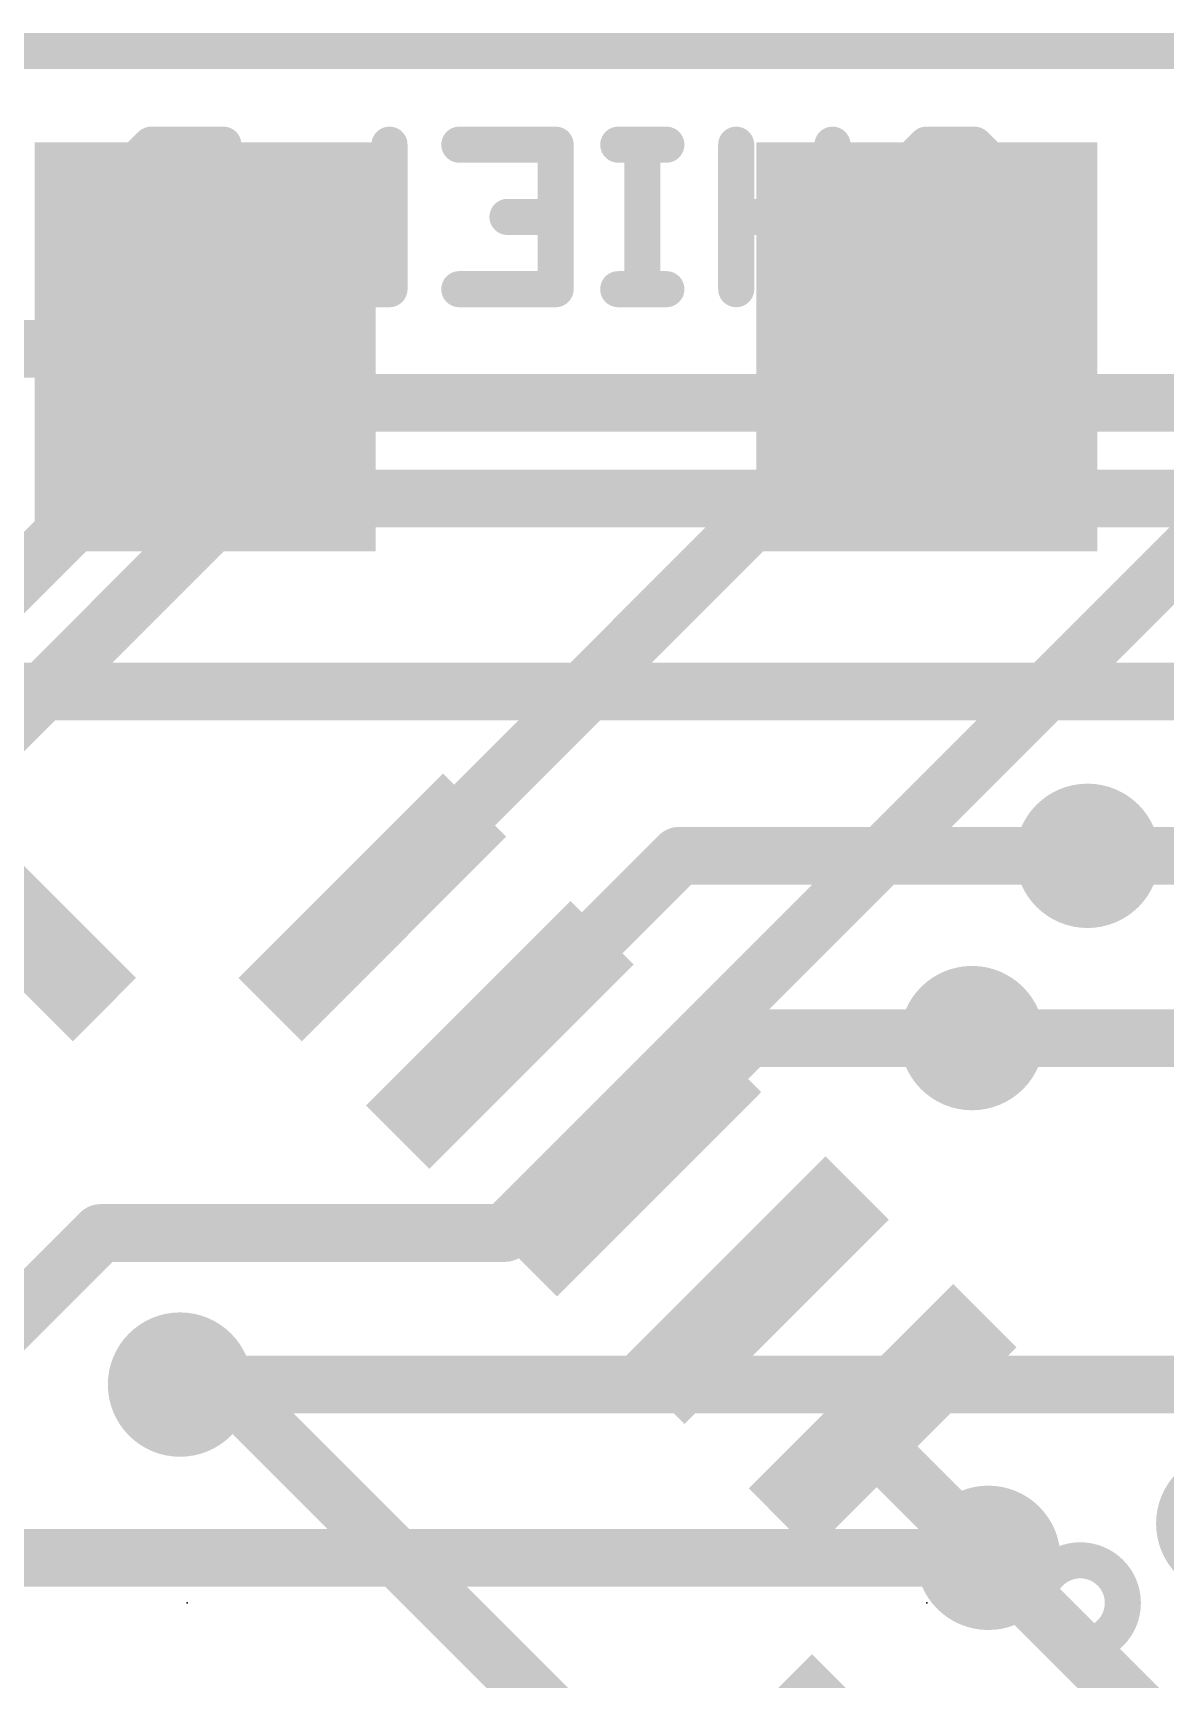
# Model space of a CAD drawing. Extents: x -33 to 81, y -19 to 22.
# Drawn here: x 9.52 to 17.49, y 10.39 to 21.97 of the extents above; entities that cross this region are included whole.
import ezdxf

# ---------------------------------------------------------------- set-up
doc = ezdxf.new("R2010")
doc.units = 0
for name, color, linetype in [('1', 12, 'CONTINUOUS'), ('16', 132, 'CONTINUOUS'), ('18', 110, 'CONTINUOUS'), ('20', 53, 'CONTINUOUS'), ('22', 40, 'CONTINUOUS'), ('23', 53, 'CONTINUOUS'), ('24', 53, 'CONTINUOUS')]:
    doc.layers.add(name, color=color, linetype=linetype)

# ---------------------------------------------------------------- blocks, each defined once
blk = doc.blocks.new('RECT')
blk.add_solid([(-0.5, -0.5), (0.5, -0.5), (-0.5, 0.5), (0.5, 0.5)])
blk = doc.blocks.new('ROUNDV')
at = {"const_width": 0.5}
blk.add_lwpolyline([(0, -0.25, 1), (0, 0.25, 1), (0, -0.25)], format="xyb", dxfattribs=at)

msp = doc.modelspace()

# ---------------------------------------------------------------- linework, layer by layer
at = {"layer": '1'}
for points, const_width in [([(0, 21.844), (52.324, 21.844)], 0.254), ([(9.017, 19.7485), (10.718, 19.7485)], 0.4064), ([(10.718, 19.7485), (10.7315, 19.762)], 0.4064), ([(12.8397, 13.5255), (19.0762, 19.762)], 0.4064), ([(13.385, 17.3355), (15.8115, 19.762)], 0.4064), ([(8.1153, 17.3355), (13.385, 17.3355)], 0.4064), ([(16.9418, 16.1798), (22.8727, 16.1798)], 0.4064), ([(37.1094, 14.8971), (16.129, 14.8971)], 0.4064), ([(8.9281, 12.4587), (9.9949, 13.5255)], 0.4064), ([(9.9949, 13.5255), (12.8397, 13.5255)], 0.4064), ([(10.5537, 12.4587), (38.5318, 12.4587)], 0.4064), ([(16.2433, 11.2395), (3.3528, 11.2395)], 0.4064), ([(16.2433, 11.2395), (19.2405, 8.2423)], 0.4064)]:
    msp.add_lwpolyline(points, dxfattribs=dict(at, const_width=const_width))
at = {"layer": '1', "const_width": 0.2032}
for points in [[(10.8033, 19.6902, 1), (10.6597, 19.8338)], [(10.718, 19.6469, 1), (10.718, 19.8501)], [(15.8833, 19.6902, 1), (15.7397, 19.8338)], [(10.6462, 19.8203, 1), (10.7898, 19.6767)], [(13.3132, 17.4073, 1), (13.4568, 17.2637)], [(13.385, 17.2339, 1), (13.385, 17.4371)], [(16.9418, 16.2814, 1), (16.9418, 16.0782)], [(16.129, 14.9987, 1), (16.129, 14.7955)], [(9.9949, 13.6271, 1), (9.9949, 13.4239)], [(10.0667, 13.4537, 1), (9.9231, 13.5973)], [(12.7679, 13.5973, 1), (12.9115, 13.4537)], [(12.8397, 13.4239, 1), (12.8397, 13.6271)], [(10.5537, 12.5603, 1), (10.5537, 12.3571)], [(16.3151, 11.3113, 1), (16.1715, 11.1677)], [(16.2433, 11.1379, 1), (16.2433, 11.3411)]]:
    msp.add_lwpolyline(points, format="xyb", dxfattribs=at)
at = {"layer": '16'}
for points, const_width in [([(52.324, 21.844), (0, 21.844)], 0.254), ([(10.6499, 19.3675), (7.5311, 16.2487)], 0.4064), ([(18.923, 19.3675), (10.6499, 19.3675)], 0.4064), ([(8.7376, 16.4846), (10.9474, 18.6944)], 0.4064), ([(10.9474, 18.6944), (18.6436, 18.6944)], 0.4064), ([(11.9073, 15.8169), (13.4259, 17.3355)], 0.4064), ([(13.4259, 17.3355), (18.034, 17.3355)], 0.4064), ([(12.8054, 14.9189), (14.0663, 16.1798)], 0.4064), ([(14.0663, 16.1798), (16.9418, 16.1798)], 0.4064), ([(13.7034, 14.0463), (14.5542, 14.8971)], 0.4064), ([(14.5542, 14.8971), (16.129, 14.8971)], 0.4064), ([(13.7034, 14.0209), (13.7034, 14.0463)], 0.4064), ([(10.8639, 12.4587), (10.5537, 12.4587)], 0.4064), ([(14.6014, 8.7211), (10.8639, 12.4587)], 0.4064), ([(15.4305, 12.1559), (15.4994, 12.2248)], 0.4064), ([(15.4305, 12.0523), (15.4305, 12.1559)], 0.4064), ([(16.2433, 11.2395), (15.4305, 12.0523)], 0.4064)]:
    msp.add_lwpolyline(points, dxfattribs=dict(at, const_width=const_width))
at = {"layer": '16', "const_width": 0.2032}
for points in [[(10.6499, 19.4691, 1), (10.6499, 19.2659)], [(10.7218, 19.2957, 1), (10.5781, 19.4393)], [(10.9474, 18.796, 1), (10.9474, 18.5928)], [(11.0192, 18.6226, 1), (10.8756, 18.7662)], [(13.4259, 17.4371, 1), (13.4259, 17.2339)], [(13.4977, 17.2637, 1), (13.3541, 17.4073)], [(14.0663, 16.2814, 1), (14.0663, 16.0782)], [(14.1381, 16.108, 1), (13.9944, 16.2516)], [(16.9418, 16.0782, 1), (16.9418, 16.2814)], [(11.8355, 15.8888, 1), (11.9792, 15.7451)], [(12.7335, 14.9908, 1), (12.8772, 14.8471)], [(14.5542, 14.9987, 1), (14.5542, 14.7955)], [(14.626, 14.8253, 1), (14.4824, 14.9689)], [(16.129, 14.7955, 1), (16.129, 14.9987)], [(13.805, 14.0463, 1), (13.6018, 14.0463)], [(13.6316, 14.1181, 1), (13.7752, 13.9745)], [(13.6018, 14.0209, 1), (13.805, 14.0209)], [(10.5537, 12.5603, 1), (10.5537, 12.3571)], [(10.9357, 12.5305, 1), (10.792, 12.3869)], [(10.8639, 12.3571, 1), (10.8639, 12.5603)], [(15.5713, 12.153, 1), (15.4276, 12.2967)], [(15.5321, 12.1559, 1), (15.3289, 12.1559)], [(15.3587, 12.2277, 1), (15.5023, 12.0841)], [(15.5023, 12.1241, 1), (15.3587, 11.9805)], [(15.3289, 12.0523, 1), (15.5321, 12.0523)], [(16.1715, 11.1677, 1), (16.3151, 11.3113)]]:
    msp.add_lwpolyline(points, format="xyb", dxfattribs=at)
at = {"layer": '20', "const_width": 0.2032}
msp.add_lwpolyline([(44.45, 21.844), (7.8105, 21.844)], dxfattribs=at)
at = {"layer": '22', "const_width": 0.254}
for points in [[(10.181, 21.015), (10.3505, 21.1845)], [(10.3505, 21.1845), (10.8589, 21.1845)], [(10.8589, 21.1845), (10.8589, 20.1676)], [(12.0283, 21.1845), (12.0283, 20.1676)], [(12.5198, 21.1845), (13.1977, 21.1845)], [(13.1977, 21.1845), (13.1977, 20.1676)], [(13.9773, 21.1845), (13.6384, 21.1845)], [(13.8078, 20.1676), (13.8078, 21.1845)], [(14.4688, 21.1845), (14.4688, 20.1676)], [(15.1467, 20.1676), (15.1467, 21.1845)], [(15.6382, 21.015), (15.8077, 21.1845)], [(15.8077, 21.1845), (16.1466, 21.1845)], [(16.1466, 21.1845), (16.3161, 21.015)], [(10.181, 20.3371), (10.181, 21.015)], [(16.3161, 21.015), (16.3161, 20.8455)], [(16.3161, 20.8455), (16.1466, 20.676)], [(13.1977, 20.676), (12.8588, 20.676)], [(15.1467, 20.676), (14.4688, 20.676)], [(15.8077, 20.676), (15.6382, 20.5066)], [(16.1466, 20.676), (15.8077, 20.676)], [(15.6382, 20.5066), (15.6382, 20.3371)], [(10.3505, 20.1676), (10.181, 20.3371)], [(15.6382, 20.3371), (15.8077, 20.1676)], [(16.1466, 20.1676), (16.3161, 20.3371)], [(10.8589, 20.1676), (10.3505, 20.1676)], [(12.0283, 20.1676), (11.3504, 20.1676)], [(13.1977, 20.1676), (12.5198, 20.1676)], [(13.9773, 20.1676), (13.6384, 20.1676)], [(15.8077, 20.1676), (16.1466, 20.1676)]]:
    msp.add_lwpolyline(points, dxfattribs=at)
at = {"layer": '22'}
for points, const_width in [([(10.3505, 21.248, 1), (10.3505, 21.121)], 0.127), ([(10.3954, 21.1396, 1), (10.3056, 21.2294)], 0.127), ([(10.9224, 21.1845, 1), (10.7954, 21.1845)], 0.127), ([(10.8589, 21.121, 1), (10.8589, 21.248)], 0.127), ([(12.0918, 21.1845, 1), (11.9648, 21.1845)], 0.127), ([(12.5198, 21.248, 1), (12.5198, 21.121)], 0.127), ([(13.2612, 21.1845, 1), (13.1342, 21.1845)], 0.127), ([(13.1977, 21.121, 1), (13.1977, 21.248)], 0.127), ([(13.6384, 21.248, 1), (13.6384, 21.121)], 0.127), ([(13.8713, 21.1845, 1), (13.7443, 21.1845)], 0.127), ([(13.9773, 21.121, 1), (13.9773, 21.248)], 0.127), ([(14.5323, 21.1845, 1), (14.4053, 21.1845)], 0.127), ([(15.2102, 21.1845, 1), (15.0832, 21.1845)], 0.127), ([(15.8077, 21.248, 1), (15.8077, 21.121)], 0.127), ([(15.8526, 21.1396, 1), (15.7628, 21.2294)], 0.127), ([(16.1915, 21.2294, 1), (16.1017, 21.1396)], 0.127), ([(16.1466, 21.121, 1), (16.1466, 21.248)], 0.127), ([(10.2445, 21.015, 1), (10.1175, 21.015)], 0.127), ([(10.1361, 21.0599, 1), (10.2259, 20.9701)], 0.127), ([(15.5933, 21.0599, 1), (15.6831, 20.9701)], 0.127), ([(16.3796, 21.015, 1), (16.2526, 21.015)], 0.127), ([(16.2712, 20.9701, 1), (16.361, 21.0599)], 0.127), ([(16.361, 20.8006, 1), (16.2712, 20.8904)], 0.127), ([(16.2526, 20.8455, 1), (16.3796, 20.8455)], 0.127), ([(12.8588, 20.7395, 1), (12.8588, 20.6125)], 0.127), ([(13.1977, 20.6125, 1), (13.1977, 20.7395)], 0.127), ([(14.4688, 20.7395, 1), (14.4688, 20.6125)], 0.127), ([(15.1467, 20.6125, 1), (15.1467, 20.7395)], 0.127), ([(15.8077, 20.7395, 1), (15.8077, 20.6125)], 0.127), ([(15.8526, 20.6311, 1), (15.7628, 20.7209)], 0.127), ([(16.1017, 20.7209, 1), (16.1915, 20.6311)], 0.127), ([(16.1466, 20.6125, 1), (16.1466, 20.7395)], 0.127), ([(15.7017, 20.5066, 1), (15.5747, 20.5066)], 0.127), ([(15.5933, 20.5515, 1), (15.6831, 20.4617)], 0.127), ([(10.2259, 20.382, 1), (10.1361, 20.2922)], 0.127), ([(10.1175, 20.3371, 1), (10.2445, 20.3371)], 0.127), ([(15.6831, 20.382, 1), (15.5933, 20.2922)], 0.127), ([(15.5747, 20.3371, 1), (15.7017, 20.3371)], 0.127), ([(16.361, 20.2922, 1), (16.2712, 20.382)], 0.127), ([(10.3505, 20.2311, 1), (10.3505, 20.1041)], 0.127), ([(10.3056, 20.1227, 1), (10.3954, 20.2125)], 0.127), ([(10.8589, 20.1041, 1), (10.8589, 20.2311)], 0.127), ([(11.3504, 20.2311, 1), (11.3504, 20.1041)], 0.127), ([(12.0283, 20.1041, 1), (12.0283, 20.2311)], 0.127), ([(12.5198, 20.2311, 1), (12.5198, 20.1041)], 0.127), ([(13.1977, 20.1041, 1), (13.1977, 20.2311)], 0.127), ([(13.6384, 20.2311, 1), (13.6384, 20.1041)], 0.127), ([(13.9773, 20.1041, 1), (13.9773, 20.2311)], 0.127), ([(15.8077, 20.2311, 1), (15.8077, 20.1041)], 0.127), ([(15.7628, 20.1227, 1), (15.8526, 20.2125)], 0.127), ([(16.1017, 20.2125, 1), (16.1915, 20.1227)], 0.127), ([(16.1466, 20.1041, 1), (16.1466, 20.2311)], 0.127), ([(10.7954, 20.1676, 1), (10.9224, 20.1676)], 0.127), ([(11.9648, 20.1676, 1), (12.0918, 20.1676)], 0.127), ([(13.1342, 20.1676, 1), (13.2612, 20.1676)], 0.127), ([(13.7443, 20.1676, 1), (13.8713, 20.1676)], 0.127), ([(14.4053, 20.1676, 1), (14.5323, 20.1676)], 0.127), ([(15.0832, 20.1676, 1), (15.2102, 20.1676)], 0.127), ([(16.8907, 10.622, 1), (16.8907, 11.222, 1), (16.8907, 10.622)], 0.254)]:
    msp.add_lwpolyline(points, format="xyb", dxfattribs=dict(at, const_width=const_width))
at = {"layer": '23'}
msp.add_point((15.8115, 10.922), dxfattribs=at)
at = {"layer": '24'}
msp.add_point((10.6045, 10.922), dxfattribs=at)

# ---------------------------------------------------------------- block references
at = {"layer": '1', "xscale": 2.88, "yscale": 2.4, "rotation": 270}
for p in [(10.7315, 19.762), (15.8115, 19.762)]:
    msp.add_blockref('RECT', p, dxfattribs=at)
at = {"layer": '16', "xscale": 0.63, "yscale": 2.035}
for p, rotation in [((9.3017, 15.8169), 45), ((11.9073, 15.8169), 135), ((12.8054, 14.9189), 135), ((13.7034, 14.0209), 135), ((14.6014, 13.1229), 135), ((15.4994, 12.2248), 135), ((15.4994, 9.6192), 45)]:
    msp.add_blockref('RECT', p, dxfattribs=dict(at, rotation=rotation))
at = {"layer": '18', "xscale": 1.016, "yscale": 1.016}
for p in [(16.9418, 16.1798), (16.9418, 16.1798), (16.129, 14.8971), (16.129, 14.8971), (10.5537, 12.4587), (10.5537, 12.4587), (17.9324, 11.4808), (17.9324, 11.4808), (16.2433, 11.2395), (16.2433, 11.2395)]:
    msp.add_blockref('ROUNDV', p, dxfattribs=at)

doc.saveas('drawing.dxf')
